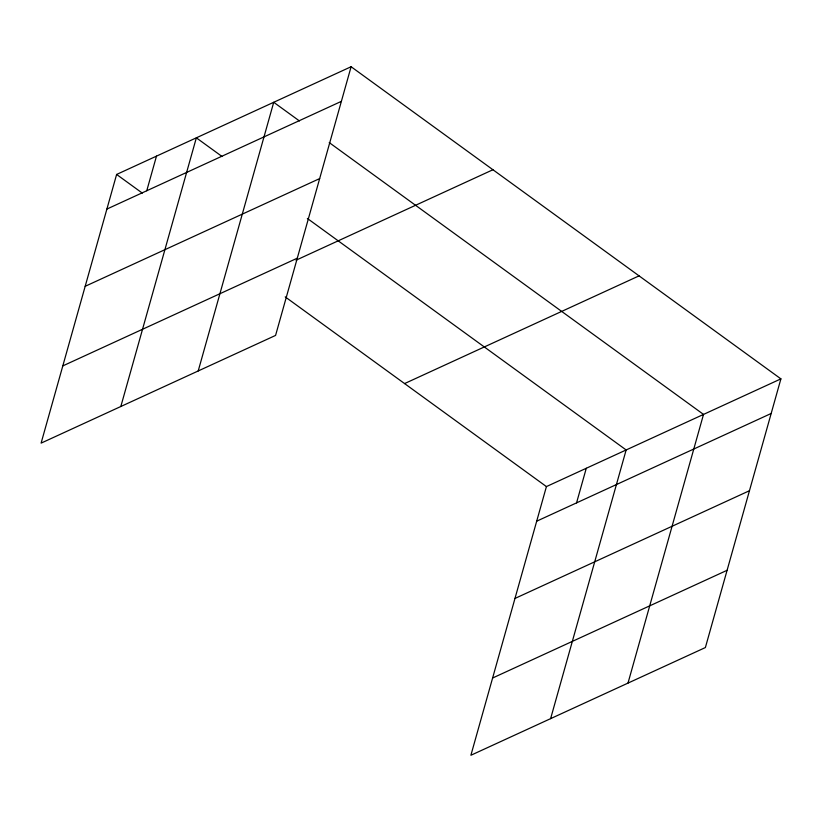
<?xml version="1.0" encoding="UTF-8"?>
<svg xmlns="http://www.w3.org/2000/svg" width="822" height="822" viewBox="0 0 822 822"><rect width="100%" height="100%" fill="white"/><g stroke="black" fill="none" stroke-linecap="round" stroke-linejoin="round"><path stroke-width="1.23" d="M351.107 66.736L116.621 174.449L41.1 443.13L275.576 335.417L351.107 66.736L780.9 378.87L705.379 647.551L470.893 755.264L546.424 486.583L780.9 378.87M146.758 190.755L156.488 156.139M120.824 406.51L196.345 137.829L222.043 156.488M198.205 370.969L273.726 102.288L299.424 120.947M576.551 502.879L586.281 468.273M550.617 718.644L626.148 449.963L307.346 218.436M627.998 683.092L703.519 414.411L329.221 142.586M106.891 209.065L341.377 101.353M85.18 286.303L319.666 178.59M62.811 365.893L297.297 258.18M296.043 260.194L492.933 169.743M404.588 383.576L639.064 275.863M536.694 521.189L771.17 413.476M514.983 598.437L749.459 490.724M492.604 678.016L727.09 570.304M116.621 174.449L142.319 193.108M285.213 296.886L546.424 486.583"/></g></svg>
